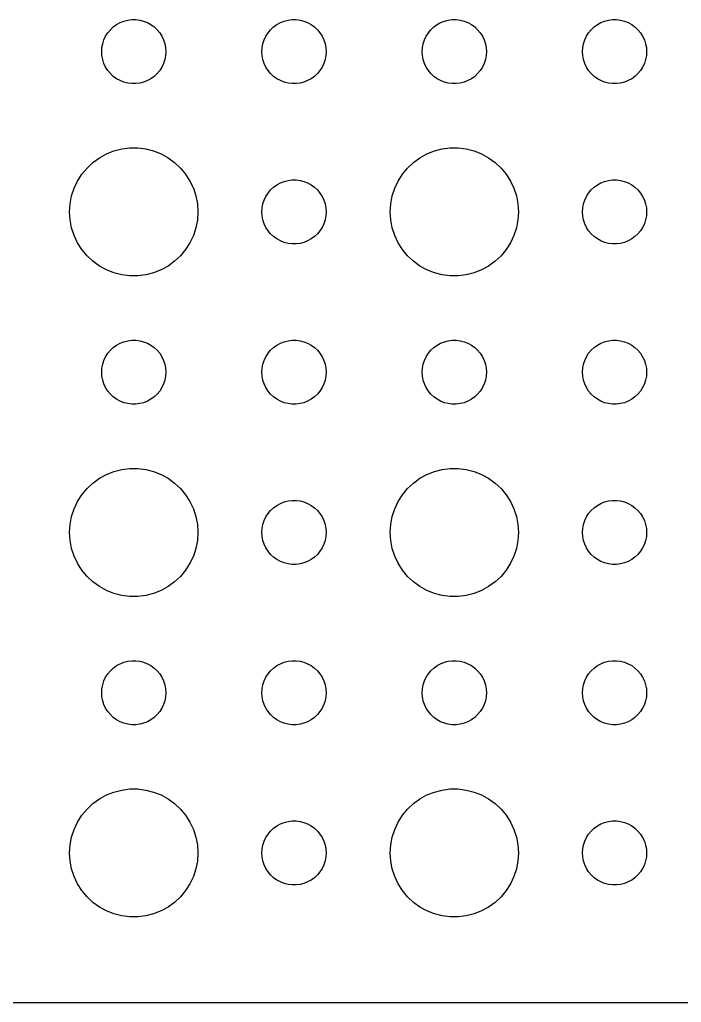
# Model space of a CAD drawing. Header units: metres. Extents: x -134 to 134, y 518 to 1078.
# Drawn here: x 32.16 to 63.12, y 632.01 to 678 of the extents above; entities that cross this region are included whole.
import ezdxf

# ---------------------------------------------------------------- set-up
doc = ezdxf.new("R2010")
doc.units = ezdxf.units.M

msp = doc.modelspace()

# ---------------------------------------------------------------- linework, layer by layer
for p, q in [((36.6963, 677.766), (36.8613, 677.857)), ((36.8613, 677.857), (37.0365, 677.927)), ((37.0365, 677.927), (37.2189, 677.973)), ((37.2189, 677.973), (37.4058, 677.997)), ((37.4058, 677.997), (37.5942, 677.997)), ((37.5942, 677.997), (37.7811, 677.973)), ((37.7811, 677.973), (37.9635, 677.927)), ((37.9635, 677.927), (38.1387, 677.857)), ((38.1387, 677.857), (38.3037, 677.766)), ((44.1963, 677.766), (44.3613, 677.857)), ((44.3613, 677.857), (44.5365, 677.927)), ((44.5365, 677.927), (44.7189, 677.973)), ((44.7189, 677.973), (44.9058, 677.997)), ((44.9058, 677.997), (45.0942, 677.997)), ((45.0942, 677.997), (45.2811, 677.973)), ((45.2811, 677.973), (45.4635, 677.927)), ((45.4635, 677.927), (45.6387, 677.857)), ((45.6387, 677.857), (45.8037, 677.766)), ((51.6963, 677.766), (51.8613, 677.857)), ((51.8613, 677.857), (52.0365, 677.927)), ((52.0365, 677.927), (52.2189, 677.973)), ((52.2189, 677.973), (52.4058, 677.997)), ((52.4058, 677.997), (52.5942, 677.997)), ((52.5942, 677.997), (52.7811, 677.973)), ((52.7811, 677.973), (52.9635, 677.927)), ((52.9635, 677.927), (53.1387, 677.857)), ((53.1387, 677.857), (53.3037, 677.766)), ((59.1963, 677.766), (59.3613, 677.857)), ((59.3613, 677.857), (59.5365, 677.927)), ((59.5365, 677.927), (59.7189, 677.973)), ((59.7189, 677.973), (59.9058, 677.997)), ((59.9058, 677.997), (60.0942, 677.997)), ((60.0942, 677.997), (60.2811, 677.973)), ((60.2811, 677.973), (60.4635, 677.927)), ((60.4635, 677.927), (60.6387, 677.857)), ((60.6387, 677.857), (60.8037, 677.766)), ((36.2865, 677.382), (36.4065, 677.527)), ((36.4065, 677.527), (36.5439, 677.656)), ((36.5439, 677.656), (36.6963, 677.766)), ((38.3037, 677.766), (38.4561, 677.656)), ((38.4561, 677.656), (38.5934, 677.527)), ((38.5934, 677.527), (38.7135, 677.382)), ((43.7865, 677.382), (43.9065, 677.527)), ((43.9065, 677.527), (44.0439, 677.656)), ((44.0439, 677.656), (44.1963, 677.766)), ((45.8037, 677.766), (45.9561, 677.656)), ((45.9561, 677.656), (46.0934, 677.527)), ((46.0934, 677.527), (46.2135, 677.382)), ((51.2865, 677.382), (51.4065, 677.527)), ((51.4065, 677.527), (51.5439, 677.656)), ((51.5439, 677.656), (51.6963, 677.766)), ((53.3037, 677.766), (53.4561, 677.656)), ((53.4561, 677.656), (53.5934, 677.527)), ((53.5934, 677.527), (53.7135, 677.382)), ((58.7865, 677.382), (58.9065, 677.527)), ((58.9065, 677.527), (59.0439, 677.656)), ((59.0439, 677.656), (59.1963, 677.766)), ((60.8037, 677.766), (60.9561, 677.656)), ((60.9561, 677.656), (61.0934, 677.527)), ((61.0934, 677.527), (61.2135, 677.382)), ((36.0471, 676.873), (36.1053, 677.052)), ((36.1053, 677.052), (36.1855, 677.223)), ((36.1855, 677.223), (36.2865, 677.382)), ((38.7135, 677.382), (38.8145, 677.223)), ((38.8145, 677.223), (38.8947, 677.052)), ((38.8947, 677.052), (38.9529, 676.873)), ((43.5471, 676.873), (43.6053, 677.052)), ((43.6053, 677.052), (43.6855, 677.223)), ((43.6855, 677.223), (43.7865, 677.382)), ((46.2135, 677.382), (46.3145, 677.223)), ((46.3145, 677.223), (46.3947, 677.052)), ((46.3947, 677.052), (46.4529, 676.873)), ((51.0471, 676.873), (51.1053, 677.052)), ((51.1053, 677.052), (51.1855, 677.223)), ((51.1855, 677.223), (51.2865, 677.382)), ((53.7135, 677.382), (53.8145, 677.223)), ((53.8145, 677.223), (53.8947, 677.052)), ((53.8947, 677.052), (53.9529, 676.873)), ((58.5471, 676.873), (58.6053, 677.052)), ((58.6053, 677.052), (58.6855, 677.223)), ((58.6855, 677.223), (58.7865, 677.382)), ((61.2135, 677.382), (61.3145, 677.223)), ((61.3145, 677.223), (61.3947, 677.052)), ((61.3947, 677.052), (61.4529, 676.873)), ((36, 676.5), (36.0118, 676.688)), ((36.0118, 676.312), (36, 676.5)), ((36.0118, 676.688), (36.0471, 676.873)), ((38.9529, 676.873), (38.9882, 676.688)), ((38.9882, 676.688), (39, 676.5)), ((39, 676.5), (38.9882, 676.312)), ((43.5, 676.5), (43.5118, 676.688)), ((43.5118, 676.312), (43.5, 676.5)), ((43.5118, 676.688), (43.5471, 676.873)), ((46.4529, 676.873), (46.4882, 676.688)), ((46.4882, 676.688), (46.5, 676.5)), ((46.5, 676.5), (46.4882, 676.312)), ((51, 676.5), (51.0118, 676.688)), ((51.0118, 676.312), (51, 676.5)), ((51.0118, 676.688), (51.0471, 676.873)), ((53.9529, 676.873), (53.9882, 676.688)), ((53.9882, 676.688), (54, 676.5)), ((54, 676.5), (53.9882, 676.312)), ((58.5, 676.5), (58.5118, 676.688)), ((58.5118, 676.312), (58.5, 676.5)), ((58.5118, 676.688), (58.5471, 676.873)), ((61.4529, 676.873), (61.4882, 676.688)), ((61.4882, 676.688), (61.5, 676.5)), ((61.5, 676.5), (61.4882, 676.312)), ((36.0471, 676.127), (36.0118, 676.312)), ((36.1053, 675.948), (36.0471, 676.127)), ((38.9529, 676.127), (38.8947, 675.948)), ((38.9882, 676.312), (38.9529, 676.127)), ((43.5471, 676.127), (43.5118, 676.312)), ((43.6053, 675.948), (43.5471, 676.127)), ((46.4529, 676.127), (46.3947, 675.948)), ((46.4882, 676.312), (46.4529, 676.127)), ((51.0471, 676.127), (51.0118, 676.312)), ((51.1053, 675.948), (51.0471, 676.127)), ((53.9529, 676.127), (53.8947, 675.948)), ((53.9882, 676.312), (53.9529, 676.127)), ((58.5471, 676.127), (58.5118, 676.312)), ((58.6053, 675.948), (58.5471, 676.127)), ((61.4529, 676.127), (61.3947, 675.948)), ((61.4882, 676.312), (61.4529, 676.127)), ((36.1855, 675.777), (36.1053, 675.948)), ((36.2865, 675.618), (36.1855, 675.777)), ((36.4065, 675.473), (36.2865, 675.618)), ((38.7135, 675.618), (38.5934, 675.473)), ((38.8145, 675.777), (38.7135, 675.618)), ((38.8947, 675.948), (38.8145, 675.777)), ((43.6855, 675.777), (43.6053, 675.948)), ((43.7865, 675.618), (43.6855, 675.777)), ((43.9065, 675.473), (43.7865, 675.618)), ((46.2135, 675.618), (46.0934, 675.473)), ((46.3145, 675.777), (46.2135, 675.618)), ((46.3947, 675.948), (46.3145, 675.777)), ((51.1855, 675.777), (51.1053, 675.948)), ((51.2865, 675.618), (51.1855, 675.777)), ((51.4065, 675.473), (51.2865, 675.618)), ((53.7135, 675.618), (53.5934, 675.473)), ((53.8145, 675.777), (53.7135, 675.618)), ((53.8947, 675.948), (53.8145, 675.777)), ((58.6855, 675.777), (58.6053, 675.948)), ((58.7865, 675.618), (58.6855, 675.777)), ((58.9065, 675.473), (58.7865, 675.618)), ((61.2135, 675.618), (61.0934, 675.473)), ((61.3145, 675.777), (61.2135, 675.618)), ((61.3947, 675.948), (61.3145, 675.777)), ((36.5439, 675.344), (36.4065, 675.473)), ((36.6963, 675.234), (36.5439, 675.344)), ((36.8613, 675.143), (36.6963, 675.234)), ((37.0365, 675.073), (36.8613, 675.143)), ((38.1387, 675.143), (37.9635, 675.073)), ((38.3037, 675.234), (38.1387, 675.143)), ((38.4561, 675.344), (38.3037, 675.234)), ((38.5934, 675.473), (38.4561, 675.344)), ((44.0439, 675.344), (43.9065, 675.473)), ((44.1963, 675.234), (44.0439, 675.344)), ((44.3613, 675.143), (44.1963, 675.234)), ((44.5365, 675.073), (44.3613, 675.143)), ((45.6387, 675.143), (45.4635, 675.073)), ((45.8037, 675.234), (45.6387, 675.143)), ((45.9561, 675.344), (45.8037, 675.234)), ((46.0934, 675.473), (45.9561, 675.344)), ((51.5439, 675.344), (51.4065, 675.473)), ((51.6963, 675.234), (51.5439, 675.344)), ((51.8613, 675.143), (51.6963, 675.234)), ((52.0365, 675.073), (51.8613, 675.143)), ((53.1387, 675.143), (52.9635, 675.073)), ((53.3037, 675.234), (53.1387, 675.143)), ((53.4561, 675.344), (53.3037, 675.234)), ((53.5934, 675.473), (53.4561, 675.344)), ((59.0439, 675.344), (58.9065, 675.473)), ((59.1963, 675.234), (59.0439, 675.344)), ((59.3613, 675.143), (59.1963, 675.234)), ((59.5365, 675.073), (59.3613, 675.143)), ((60.6387, 675.143), (60.4635, 675.073)), ((60.8037, 675.234), (60.6387, 675.143)), ((60.9561, 675.344), (60.8037, 675.234)), ((61.0934, 675.473), (60.9561, 675.344)), ((37.2189, 675.027), (37.0365, 675.073)), ((37.4058, 675.003), (37.2189, 675.027)), ((37.5942, 675.003), (37.4058, 675.003)), ((37.7811, 675.027), (37.5942, 675.003)), ((37.9635, 675.073), (37.7811, 675.027)), ((44.7189, 675.027), (44.5365, 675.073)), ((44.9058, 675.003), (44.7189, 675.027)), ((45.0942, 675.003), (44.9058, 675.003)), ((45.2811, 675.027), (45.0942, 675.003)), ((45.4635, 675.073), (45.2811, 675.027)), ((52.2189, 675.027), (52.0365, 675.073)), ((52.4058, 675.003), (52.2189, 675.027)), ((52.5942, 675.003), (52.4058, 675.003)), ((52.7811, 675.027), (52.5942, 675.003)), ((52.9635, 675.073), (52.7811, 675.027)), ((59.7189, 675.027), (59.5365, 675.073)), ((59.9058, 675.003), (59.7189, 675.027)), ((60.0942, 675.003), (59.9058, 675.003)), ((60.2811, 675.027), (60.0942, 675.003)), ((60.4635, 675.073), (60.2811, 675.027)), ((36.5729, 671.853), (36.9379, 671.947)), ((36.9379, 671.947), (37.3116, 671.994)), ((37.3116, 671.994), (37.6884, 671.994)), ((37.6884, 671.994), (38.0621, 671.947)), ((38.0621, 671.947), (38.427, 671.853)), ((51.5729, 671.853), (51.9379, 671.947)), ((51.9379, 671.947), (52.3116, 671.994)), ((52.3116, 671.994), (52.6884, 671.994)), ((52.6884, 671.994), (53.0621, 671.947)), ((53.0621, 671.947), (53.427, 671.853)), ((35.5877, 671.312), (35.8925, 671.533)), ((35.8925, 671.533), (36.2227, 671.714)), ((36.2227, 671.714), (36.5729, 671.853)), ((38.427, 671.853), (38.7773, 671.714)), ((38.7773, 671.714), (39.1075, 671.533)), ((39.1075, 671.533), (39.4123, 671.312)), ((50.5877, 671.312), (50.8925, 671.533)), ((50.8925, 671.533), (51.2227, 671.714)), ((51.2227, 671.714), (51.5729, 671.853)), ((53.427, 671.853), (53.7773, 671.714)), ((53.7773, 671.714), (54.1075, 671.533)), ((54.1075, 671.533), (54.4123, 671.312)), ((35.0729, 670.763), (35.3131, 671.054)), ((35.3131, 671.054), (35.5877, 671.312)), ((39.4123, 671.312), (39.6869, 671.054)), ((39.6869, 671.054), (39.927, 670.763)), ((50.0729, 670.763), (50.3131, 671.054)), ((50.3131, 671.054), (50.5877, 671.312)), ((54.4123, 671.312), (54.6869, 671.054)), ((54.6869, 671.054), (54.927, 670.763)), ((34.8711, 670.445), (35.0729, 670.763)), ((39.927, 670.763), (40.1289, 670.445)), ((44.7189, 670.473), (44.9058, 670.497)), ((44.9058, 670.497), (45.0942, 670.497)), ((45.0942, 670.497), (45.2811, 670.473)), ((49.8711, 670.445), (50.0729, 670.763)), ((54.927, 670.763), (55.1289, 670.445)), ((59.7189, 670.473), (59.9058, 670.497)), ((59.9058, 670.497), (60.0942, 670.497)), ((60.0942, 670.497), (60.2811, 670.473)), ((34.5942, 669.746), (34.7107, 670.104)), ((34.7107, 670.104), (34.8711, 670.445)), ((40.1289, 670.445), (40.2893, 670.104)), ((40.2893, 670.104), (40.4057, 669.746)), ((43.9065, 670.027), (44.0439, 670.156)), ((44.0439, 670.156), (44.1963, 670.266)), ((44.1963, 670.266), (44.3613, 670.357)), ((44.3613, 670.357), (44.5365, 670.427)), ((44.5365, 670.427), (44.7189, 670.473)), ((45.2811, 670.473), (45.4635, 670.427)), ((45.4635, 670.427), (45.6387, 670.357)), ((45.6387, 670.357), (45.8037, 670.266)), ((45.8037, 670.266), (45.9561, 670.156)), ((45.9561, 670.156), (46.0934, 670.027)), ((49.5942, 669.746), (49.7107, 670.104)), ((49.7107, 670.104), (49.8711, 670.445)), ((55.1289, 670.445), (55.2893, 670.104)), ((55.2893, 670.104), (55.4057, 669.746)), ((58.9065, 670.027), (59.0439, 670.156)), ((59.0439, 670.156), (59.1963, 670.266)), ((59.1963, 670.266), (59.3613, 670.357)), ((59.3613, 670.357), (59.5365, 670.427)), ((59.5365, 670.427), (59.7189, 670.473)), ((60.2811, 670.473), (60.4635, 670.427)), ((60.4635, 670.427), (60.6387, 670.357)), ((60.6387, 670.357), (60.8037, 670.266)), ((60.8037, 670.266), (60.9561, 670.156)), ((60.9561, 670.156), (61.0934, 670.027)), ((34.5237, 669.376), (34.5942, 669.746)), ((40.4057, 669.746), (40.4763, 669.376)), ((43.6053, 669.552), (43.6855, 669.723)), ((43.6855, 669.723), (43.7865, 669.882)), ((43.7865, 669.882), (43.9065, 670.027)), ((46.0934, 670.027), (46.2135, 669.882)), ((46.2135, 669.882), (46.3145, 669.723)), ((46.3145, 669.723), (46.3947, 669.552)), ((49.5237, 669.376), (49.5942, 669.746)), ((55.4057, 669.746), (55.4763, 669.376)), ((58.6053, 669.552), (58.6855, 669.723)), ((58.6855, 669.723), (58.7865, 669.882)), ((58.7865, 669.882), (58.9065, 670.027)), ((61.0934, 670.027), (61.2135, 669.882)), ((61.2135, 669.882), (61.3145, 669.723)), ((61.3145, 669.723), (61.3947, 669.552)), ((34.5, 669), (34.5237, 669.376)), ((40.4763, 669.376), (40.5, 669)), ((43.5, 669), (43.5118, 669.188)), ((43.5118, 669.188), (43.5471, 669.373)), ((43.5471, 669.373), (43.6053, 669.552)), ((46.3947, 669.552), (46.4529, 669.373)), ((46.4529, 669.373), (46.4882, 669.188)), ((46.4882, 669.188), (46.5, 669)), ((49.5, 669), (49.5237, 669.376)), ((55.4763, 669.376), (55.5, 669)), ((58.5, 669), (58.5118, 669.188)), ((58.5118, 669.188), (58.5471, 669.373)), ((58.5471, 669.373), (58.6053, 669.552)), ((61.3947, 669.552), (61.4529, 669.373)), ((61.4529, 669.373), (61.4882, 669.188)), ((61.4882, 669.188), (61.5, 669)), ((34.5237, 668.624), (34.5, 669)), ((40.5, 669), (40.4763, 668.624)), ((43.5118, 668.812), (43.5, 669)), ((43.5471, 668.627), (43.5118, 668.812)), ((46.4882, 668.812), (46.4529, 668.627)), ((46.5, 669), (46.4882, 668.812)), ((49.5237, 668.624), (49.5, 669)), ((55.5, 669), (55.4763, 668.624)), ((58.5118, 668.812), (58.5, 669)), ((58.5471, 668.627), (58.5118, 668.812)), ((61.4882, 668.812), (61.4529, 668.627)), ((61.5, 669), (61.4882, 668.812)), ((34.5942, 668.254), (34.5237, 668.624)), ((34.7107, 667.896), (34.5942, 668.254)), ((40.4057, 668.254), (40.2893, 667.896)), ((40.4763, 668.624), (40.4057, 668.254)), ((43.6053, 668.448), (43.5471, 668.627)), ((43.6855, 668.277), (43.6053, 668.448)), ((43.7865, 668.118), (43.6855, 668.277)), ((46.3145, 668.277), (46.2135, 668.118)), ((46.3947, 668.448), (46.3145, 668.277)), ((46.4529, 668.627), (46.3947, 668.448)), ((49.5942, 668.254), (49.5237, 668.624)), ((49.7107, 667.896), (49.5942, 668.254)), ((55.4057, 668.254), (55.2893, 667.896)), ((55.4763, 668.624), (55.4057, 668.254)), ((58.6053, 668.448), (58.5471, 668.627)), ((58.6855, 668.277), (58.6053, 668.448)), ((58.7865, 668.118), (58.6855, 668.277)), ((61.3145, 668.277), (61.2135, 668.118)), ((61.3947, 668.448), (61.3145, 668.277)), ((61.4529, 668.627), (61.3947, 668.448)), ((34.8711, 667.555), (34.7107, 667.896)), ((40.2893, 667.896), (40.1289, 667.555)), ((43.9065, 667.973), (43.7865, 668.118)), ((44.0439, 667.844), (43.9065, 667.973)), ((44.1963, 667.734), (44.0439, 667.844)), ((44.3613, 667.643), (44.1963, 667.734)), ((45.8037, 667.734), (45.6387, 667.643)), ((45.9561, 667.844), (45.8037, 667.734)), ((46.0934, 667.973), (45.9561, 667.844)), ((46.2135, 668.118), (46.0934, 667.973)), ((49.8711, 667.555), (49.7107, 667.896)), ((55.2893, 667.896), (55.1289, 667.555)), ((58.9065, 667.973), (58.7865, 668.118)), ((59.0439, 667.844), (58.9065, 667.973)), ((59.1963, 667.734), (59.0439, 667.844)), ((59.3613, 667.643), (59.1963, 667.734)), ((60.8037, 667.734), (60.6387, 667.643)), ((60.9561, 667.844), (60.8037, 667.734)), ((61.0934, 667.973), (60.9561, 667.844)), ((61.2135, 668.118), (61.0934, 667.973)), ((35.0729, 667.237), (34.8711, 667.555)), ((40.1289, 667.555), (39.927, 667.237)), ((44.5365, 667.573), (44.3613, 667.643)), ((44.7189, 667.527), (44.5365, 667.573)), ((44.9058, 667.503), (44.7189, 667.527)), ((45.0942, 667.503), (44.9058, 667.503)), ((45.2811, 667.527), (45.0942, 667.503)), ((45.4635, 667.573), (45.2811, 667.527)), ((45.6387, 667.643), (45.4635, 667.573)), ((50.0729, 667.237), (49.8711, 667.555)), ((55.1289, 667.555), (54.927, 667.237)), ((59.5365, 667.573), (59.3613, 667.643)), ((59.7189, 667.527), (59.5365, 667.573)), ((59.9058, 667.503), (59.7189, 667.527)), ((60.0942, 667.503), (59.9058, 667.503)), ((60.2811, 667.527), (60.0942, 667.503)), ((60.4635, 667.573), (60.2811, 667.527)), ((60.6387, 667.643), (60.4635, 667.573)), ((35.3131, 666.946), (35.0729, 667.237)), ((35.5877, 666.688), (35.3131, 666.946)), ((39.6869, 666.946), (39.4123, 666.688)), ((39.927, 667.237), (39.6869, 666.946)), ((50.3131, 666.946), (50.0729, 667.237)), ((50.5877, 666.688), (50.3131, 666.946)), ((54.6869, 666.946), (54.4123, 666.688)), ((54.927, 667.237), (54.6869, 666.946)), ((35.8925, 666.467), (35.5877, 666.688)), ((36.2227, 666.286), (35.8925, 666.467)), ((39.1075, 666.467), (38.7773, 666.286)), ((39.4123, 666.688), (39.1075, 666.467)), ((50.8925, 666.467), (50.5877, 666.688)), ((51.2227, 666.286), (50.8925, 666.467)), ((54.1075, 666.467), (53.7773, 666.286)), ((54.4123, 666.688), (54.1075, 666.467)), ((36.5729, 666.147), (36.2227, 666.286)), ((36.9379, 666.053), (36.5729, 666.147)), ((37.3116, 666.006), (36.9379, 666.053)), ((37.6884, 666.006), (37.3116, 666.006)), ((38.0621, 666.053), (37.6884, 666.006)), ((38.427, 666.147), (38.0621, 666.053)), ((38.7773, 666.286), (38.427, 666.147)), ((51.5729, 666.147), (51.2227, 666.286)), ((51.9379, 666.053), (51.5729, 666.147)), ((52.3116, 666.006), (51.9379, 666.053)), ((52.6884, 666.006), (52.3116, 666.006)), ((53.0621, 666.053), (52.6884, 666.006)), ((53.427, 666.147), (53.0621, 666.053)), ((53.7773, 666.286), (53.427, 666.147)), ((36.5439, 662.656), (36.6963, 662.766)), ((36.6963, 662.766), (36.8613, 662.857)), ((36.8613, 662.857), (37.0365, 662.927)), ((37.0365, 662.927), (37.2189, 662.973)), ((37.2189, 662.973), (37.4058, 662.997)), ((37.4058, 662.997), (37.5942, 662.997)), ((37.5942, 662.997), (37.7811, 662.973)), ((37.7811, 662.973), (37.9635, 662.927)), ((37.9635, 662.927), (38.1387, 662.857)), ((38.1387, 662.857), (38.3037, 662.766)), ((38.3037, 662.766), (38.4561, 662.656)), ((44.0439, 662.656), (44.1963, 662.766)), ((44.1963, 662.766), (44.3613, 662.857)), ((44.3613, 662.857), (44.5365, 662.927)), ((44.5365, 662.927), (44.7189, 662.973)), ((44.7189, 662.973), (44.9058, 662.997)), ((44.9058, 662.997), (45.0942, 662.997)), ((45.0942, 662.997), (45.2811, 662.973)), ((45.2811, 662.973), (45.4635, 662.927)), ((45.4635, 662.927), (45.6387, 662.857)), ((45.6387, 662.857), (45.8037, 662.766)), ((45.8037, 662.766), (45.9561, 662.656)), ((51.5439, 662.656), (51.6963, 662.766)), ((51.6963, 662.766), (51.8613, 662.857)), ((51.8613, 662.857), (52.0365, 662.927)), ((52.0365, 662.927), (52.2189, 662.973)), ((52.2189, 662.973), (52.4058, 662.997)), ((52.4058, 662.997), (52.5942, 662.997)), ((52.5942, 662.997), (52.7811, 662.973)), ((52.7811, 662.973), (52.9635, 662.927)), ((52.9635, 662.927), (53.1387, 662.857)), ((53.1387, 662.857), (53.3037, 662.766)), ((53.3037, 662.766), (53.4561, 662.656)), ((59.0439, 662.656), (59.1963, 662.766)), ((59.1963, 662.766), (59.3613, 662.857)), ((59.3613, 662.857), (59.5365, 662.927)), ((59.5365, 662.927), (59.7189, 662.973)), ((59.7189, 662.973), (59.9058, 662.997)), ((59.9058, 662.997), (60.0942, 662.997)), ((60.0942, 662.997), (60.2811, 662.973)), ((60.2811, 662.973), (60.4635, 662.927)), ((60.4635, 662.927), (60.6387, 662.857)), ((60.6387, 662.857), (60.8037, 662.766)), ((60.8037, 662.766), (60.9561, 662.656)), ((36.1053, 662.052), (36.1855, 662.223)), ((36.1855, 662.223), (36.2865, 662.382)), ((36.2865, 662.382), (36.4065, 662.527)), ((36.4065, 662.527), (36.5439, 662.656)), ((38.4561, 662.656), (38.5934, 662.527)), ((38.5934, 662.527), (38.7135, 662.382)), ((38.7135, 662.382), (38.8145, 662.223)), ((38.8145, 662.223), (38.8947, 662.052)), ((43.6053, 662.052), (43.6855, 662.223)), ((43.6855, 662.223), (43.7865, 662.382)), ((43.7865, 662.382), (43.9065, 662.527)), ((43.9065, 662.527), (44.0439, 662.656)), ((45.9561, 662.656), (46.0934, 662.527)), ((46.0934, 662.527), (46.2135, 662.382)), ((46.2135, 662.382), (46.3145, 662.223)), ((46.3145, 662.223), (46.3947, 662.052)), ((51.1053, 662.052), (51.1855, 662.223)), ((51.1855, 662.223), (51.2865, 662.382)), ((51.2865, 662.382), (51.4065, 662.527)), ((51.4065, 662.527), (51.5439, 662.656)), ((53.4561, 662.656), (53.5934, 662.527)), ((53.5934, 662.527), (53.7135, 662.382)), ((53.7135, 662.382), (53.8145, 662.223)), ((53.8145, 662.223), (53.8947, 662.052)), ((58.6053, 662.052), (58.6855, 662.223)), ((58.6855, 662.223), (58.7865, 662.382)), ((58.7865, 662.382), (58.9065, 662.527)), ((58.9065, 662.527), (59.0439, 662.656)), ((60.9561, 662.656), (61.0934, 662.527)), ((61.0934, 662.527), (61.2135, 662.382)), ((61.2135, 662.382), (61.3145, 662.223)), ((61.3145, 662.223), (61.3947, 662.052)), ((36.0118, 661.688), (36.0471, 661.873)), ((36.0471, 661.873), (36.1053, 662.052)), ((38.8947, 662.052), (38.9529, 661.873)), ((38.9529, 661.873), (38.9882, 661.688)), ((43.5118, 661.688), (43.5471, 661.873)), ((43.5471, 661.873), (43.6053, 662.052)), ((46.3947, 662.052), (46.4529, 661.873)), ((46.4529, 661.873), (46.4882, 661.688)), ((51.0118, 661.688), (51.0471, 661.873)), ((51.0471, 661.873), (51.1053, 662.052)), ((53.8947, 662.052), (53.9529, 661.873)), ((53.9529, 661.873), (53.9882, 661.688)), ((58.5118, 661.688), (58.5471, 661.873)), ((58.5471, 661.873), (58.6053, 662.052)), ((61.3947, 662.052), (61.4529, 661.873)), ((61.4529, 661.873), (61.4882, 661.688)), ((36, 661.5), (36.0118, 661.688)), ((36.0118, 661.312), (36, 661.5)), ((36.0471, 661.127), (36.0118, 661.312)), ((38.9882, 661.312), (38.9529, 661.127)), ((38.9882, 661.688), (39, 661.5)), ((39, 661.5), (38.9882, 661.312)), ((43.5, 661.5), (43.5118, 661.688)), ((43.5118, 661.312), (43.5, 661.5)), ((43.5471, 661.127), (43.5118, 661.312)), ((46.4882, 661.312), (46.4529, 661.127)), ((46.4882, 661.688), (46.5, 661.5)), ((46.5, 661.5), (46.4882, 661.312)), ((51, 661.5), (51.0118, 661.688)), ((51.0118, 661.312), (51, 661.5)), ((51.0471, 661.127), (51.0118, 661.312)), ((53.9882, 661.312), (53.9529, 661.127)), ((53.9882, 661.688), (54, 661.5)), ((54, 661.5), (53.9882, 661.312)), ((58.5, 661.5), (58.5118, 661.688)), ((58.5118, 661.312), (58.5, 661.5)), ((58.5471, 661.127), (58.5118, 661.312)), ((61.4882, 661.312), (61.4529, 661.127)), ((61.4882, 661.688), (61.5, 661.5)), ((61.5, 661.5), (61.4882, 661.312)), ((36.1053, 660.948), (36.0471, 661.127)), ((36.1855, 660.777), (36.1053, 660.948)), ((38.8947, 660.948), (38.8145, 660.777)), ((38.9529, 661.127), (38.8947, 660.948)), ((43.6053, 660.948), (43.5471, 661.127)), ((43.6855, 660.777), (43.6053, 660.948)), ((46.3947, 660.948), (46.3145, 660.777)), ((46.4529, 661.127), (46.3947, 660.948)), ((51.1053, 660.948), (51.0471, 661.127)), ((51.1855, 660.777), (51.1053, 660.948)), ((53.8947, 660.948), (53.8145, 660.777)), ((53.9529, 661.127), (53.8947, 660.948)), ((58.6053, 660.948), (58.5471, 661.127)), ((58.6855, 660.777), (58.6053, 660.948)), ((61.3947, 660.948), (61.3145, 660.777)), ((61.4529, 661.127), (61.3947, 660.948)), ((36.2865, 660.618), (36.1855, 660.777)), ((36.4065, 660.473), (36.2865, 660.618)), ((36.5439, 660.344), (36.4065, 660.473)), ((38.5934, 660.473), (38.4561, 660.344)), ((38.7135, 660.618), (38.5934, 660.473)), ((38.8145, 660.777), (38.7135, 660.618)), ((43.7865, 660.618), (43.6855, 660.777)), ((43.9065, 660.473), (43.7865, 660.618)), ((44.0439, 660.344), (43.9065, 660.473)), ((46.0934, 660.473), (45.9561, 660.344)), ((46.2135, 660.618), (46.0934, 660.473)), ((46.3145, 660.777), (46.2135, 660.618)), ((51.2865, 660.618), (51.1855, 660.777)), ((51.4065, 660.473), (51.2865, 660.618)), ((51.5439, 660.344), (51.4065, 660.473)), ((53.5934, 660.473), (53.4561, 660.344)), ((53.7135, 660.618), (53.5934, 660.473)), ((53.8145, 660.777), (53.7135, 660.618)), ((58.7865, 660.618), (58.6855, 660.777)), ((58.9065, 660.473), (58.7865, 660.618)), ((59.0439, 660.344), (58.9065, 660.473)), ((61.0934, 660.473), (60.9561, 660.344)), ((61.2135, 660.618), (61.0934, 660.473)), ((61.3145, 660.777), (61.2135, 660.618)), ((36.6963, 660.234), (36.5439, 660.344)), ((36.8613, 660.143), (36.6963, 660.234)), ((37.0365, 660.073), (36.8613, 660.143)), ((37.2189, 660.027), (37.0365, 660.073)), ((37.4058, 660.003), (37.2189, 660.027)), ((37.5942, 660.003), (37.4058, 660.003)), ((37.7811, 660.027), (37.5942, 660.003)), ((37.9635, 660.073), (37.7811, 660.027)), ((38.1387, 660.143), (37.9635, 660.073)), ((38.3037, 660.234), (38.1387, 660.143)), ((38.4561, 660.344), (38.3037, 660.234)), ((44.1963, 660.234), (44.0439, 660.344)), ((44.3613, 660.143), (44.1963, 660.234)), ((44.5365, 660.073), (44.3613, 660.143)), ((44.7189, 660.027), (44.5365, 660.073)), ((44.9058, 660.003), (44.7189, 660.027)), ((45.0942, 660.003), (44.9058, 660.003)), ((45.2811, 660.027), (45.0942, 660.003)), ((45.4635, 660.073), (45.2811, 660.027)), ((45.6387, 660.143), (45.4635, 660.073)), ((45.8037, 660.234), (45.6387, 660.143)), ((45.9561, 660.344), (45.8037, 660.234)), ((51.6963, 660.234), (51.5439, 660.344)), ((51.8613, 660.143), (51.6963, 660.234)), ((52.0365, 660.073), (51.8613, 660.143)), ((52.2189, 660.027), (52.0365, 660.073)), ((52.4058, 660.003), (52.2189, 660.027)), ((52.5942, 660.003), (52.4058, 660.003)), ((52.7811, 660.027), (52.5942, 660.003)), ((52.9635, 660.073), (52.7811, 660.027)), ((53.1387, 660.143), (52.9635, 660.073)), ((53.3037, 660.234), (53.1387, 660.143)), ((53.4561, 660.344), (53.3037, 660.234)), ((59.1963, 660.234), (59.0439, 660.344)), ((59.3613, 660.143), (59.1963, 660.234)), ((59.5365, 660.073), (59.3613, 660.143)), ((59.7189, 660.027), (59.5365, 660.073)), ((59.9058, 660.003), (59.7189, 660.027)), ((60.0942, 660.003), (59.9058, 660.003)), ((60.2811, 660.027), (60.0942, 660.003)), ((60.4635, 660.073), (60.2811, 660.027)), ((60.6387, 660.143), (60.4635, 660.073)), ((60.8037, 660.234), (60.6387, 660.143)), ((60.9561, 660.344), (60.8037, 660.234)), ((35.8925, 656.533), (36.2227, 656.714)), ((36.2227, 656.714), (36.5729, 656.853)), ((36.5729, 656.853), (36.9379, 656.947)), ((36.9379, 656.947), (37.3116, 656.994)), ((37.3116, 656.994), (37.6884, 656.994)), ((37.6884, 656.994), (38.0621, 656.947)), ((38.0621, 656.947), (38.427, 656.853)), ((38.427, 656.853), (38.7773, 656.714)), ((38.7773, 656.714), (39.1075, 656.533)), ((50.8925, 656.533), (51.2227, 656.714)), ((51.2227, 656.714), (51.5729, 656.853)), ((51.5729, 656.853), (51.9379, 656.947)), ((51.9379, 656.947), (52.3116, 656.994)), ((52.3116, 656.994), (52.6884, 656.994)), ((52.6884, 656.994), (53.0621, 656.947)), ((53.0621, 656.947), (53.427, 656.853)), ((53.427, 656.853), (53.7773, 656.714)), ((53.7773, 656.714), (54.1075, 656.533)), ((35.3131, 656.054), (35.5877, 656.312)), ((35.5877, 656.312), (35.8925, 656.533)), ((39.1075, 656.533), (39.4123, 656.312)), ((39.4123, 656.312), (39.6869, 656.054)), ((50.3131, 656.054), (50.5877, 656.312)), ((50.5877, 656.312), (50.8925, 656.533)), ((54.1075, 656.533), (54.4123, 656.312)), ((54.4123, 656.312), (54.6869, 656.054)), ((35.0729, 655.763), (35.3131, 656.054)), ((39.6869, 656.054), (39.927, 655.763)), ((50.0729, 655.763), (50.3131, 656.054)), ((54.6869, 656.054), (54.927, 655.763)), ((34.7107, 655.104), (34.8711, 655.445)), ((34.8711, 655.445), (35.0729, 655.763)), ((39.927, 655.763), (40.1289, 655.445)), ((40.1289, 655.445), (40.2893, 655.104)), ((44.1963, 655.266), (44.3613, 655.357)), ((44.3613, 655.357), (44.5365, 655.427)), ((44.5365, 655.427), (44.7189, 655.473)), ((44.7189, 655.473), (44.9058, 655.497)), ((44.9058, 655.497), (45.0942, 655.497)), ((45.0942, 655.497), (45.2811, 655.473)), ((45.2811, 655.473), (45.4635, 655.427)), ((45.4635, 655.427), (45.6387, 655.357)), ((45.6387, 655.357), (45.8037, 655.266)), ((49.7107, 655.104), (49.8711, 655.445)), ((49.8711, 655.445), (50.0729, 655.763)), ((54.927, 655.763), (55.1289, 655.445)), ((55.1289, 655.445), (55.2893, 655.104)), ((59.1963, 655.266), (59.3613, 655.357)), ((59.3613, 655.357), (59.5365, 655.427)), ((59.5365, 655.427), (59.7189, 655.473)), ((59.7189, 655.473), (59.9058, 655.497)), ((59.9058, 655.497), (60.0942, 655.497)), ((60.0942, 655.497), (60.2811, 655.473)), ((60.2811, 655.473), (60.4635, 655.427)), ((60.4635, 655.427), (60.6387, 655.357)), ((60.6387, 655.357), (60.8037, 655.266)), ((34.5942, 654.746), (34.7107, 655.104)), ((40.2893, 655.104), (40.4057, 654.746)), ((43.6855, 654.723), (43.7865, 654.882)), ((43.7865, 654.882), (43.9065, 655.027)), ((43.9065, 655.027), (44.0439, 655.156)), ((44.0439, 655.156), (44.1963, 655.266)), ((45.8037, 655.266), (45.9561, 655.156)), ((45.9561, 655.156), (46.0934, 655.027)), ((46.0934, 655.027), (46.2135, 654.882)), ((46.2135, 654.882), (46.3145, 654.723)), ((49.5942, 654.746), (49.7107, 655.104)), ((55.2893, 655.104), (55.4057, 654.746)), ((58.6855, 654.723), (58.7865, 654.882)), ((58.7865, 654.882), (58.9065, 655.027)), ((58.9065, 655.027), (59.0439, 655.156)), ((59.0439, 655.156), (59.1963, 655.266)), ((60.8037, 655.266), (60.9561, 655.156)), ((60.9561, 655.156), (61.0934, 655.027)), ((61.0934, 655.027), (61.2135, 654.882)), ((61.2135, 654.882), (61.3145, 654.723)), ((34.5237, 654.376), (34.5942, 654.746)), ((40.4057, 654.746), (40.4763, 654.376)), ((43.5471, 654.373), (43.6053, 654.552)), ((43.6053, 654.552), (43.6855, 654.723)), ((46.3145, 654.723), (46.3947, 654.552)), ((46.3947, 654.552), (46.4529, 654.373)), ((49.5237, 654.376), (49.5942, 654.746)), ((55.4057, 654.746), (55.4763, 654.376)), ((58.5471, 654.373), (58.6053, 654.552)), ((58.6053, 654.552), (58.6855, 654.723)), ((61.3145, 654.723), (61.3947, 654.552)), ((61.3947, 654.552), (61.4529, 654.373)), ((34.5, 654), (34.5237, 654.376)), ((34.5237, 653.624), (34.5, 654)), ((40.4763, 654.376), (40.5, 654)), ((40.5, 654), (40.4763, 653.624)), ((43.5, 654), (43.5118, 654.188)), ((43.5118, 653.812), (43.5, 654)), ((43.5118, 654.188), (43.5471, 654.373)), ((46.4529, 654.373), (46.4882, 654.188)), ((46.4882, 654.188), (46.5, 654)), ((46.5, 654), (46.4882, 653.812)), ((49.5, 654), (49.5237, 654.376)), ((49.5237, 653.624), (49.5, 654)), ((55.4763, 654.376), (55.5, 654)), ((55.5, 654), (55.4763, 653.624)), ((58.5, 654), (58.5118, 654.188)), ((58.5118, 653.812), (58.5, 654)), ((58.5118, 654.188), (58.5471, 654.373)), ((61.4529, 654.373), (61.4882, 654.188)), ((61.4882, 654.188), (61.5, 654)), ((61.5, 654), (61.4882, 653.812)), ((34.5942, 653.254), (34.5237, 653.624)), ((40.4763, 653.624), (40.4057, 653.254)), ((43.5471, 653.627), (43.5118, 653.812)), ((43.6053, 653.448), (43.5471, 653.627)), ((46.4529, 653.627), (46.3947, 653.448)), ((46.4882, 653.812), (46.4529, 653.627)), ((49.5942, 653.254), (49.5237, 653.624)), ((55.4763, 653.624), (55.4057, 653.254)), ((58.5471, 653.627), (58.5118, 653.812)), ((58.6053, 653.448), (58.5471, 653.627)), ((61.4529, 653.627), (61.3947, 653.448)), ((61.4882, 653.812), (61.4529, 653.627)), ((34.7107, 652.896), (34.5942, 653.254)), ((40.4057, 653.254), (40.2893, 652.896)), ((43.6855, 653.277), (43.6053, 653.448)), ((43.7865, 653.118), (43.6855, 653.277)), ((43.9065, 652.973), (43.7865, 653.118)), ((46.2135, 653.118), (46.0934, 652.973)), ((46.3145, 653.277), (46.2135, 653.118)), ((46.3947, 653.448), (46.3145, 653.277)), ((49.7107, 652.896), (49.5942, 653.254)), ((55.4057, 653.254), (55.2893, 652.896)), ((58.6855, 653.277), (58.6053, 653.448)), ((58.7865, 653.118), (58.6855, 653.277)), ((58.9065, 652.973), (58.7865, 653.118)), ((61.2135, 653.118), (61.0934, 652.973)), ((61.3145, 653.277), (61.2135, 653.118)), ((61.3947, 653.448), (61.3145, 653.277)), ((34.8711, 652.555), (34.7107, 652.896)), ((40.2893, 652.896), (40.1289, 652.555)), ((44.0439, 652.844), (43.9065, 652.973)), ((44.1963, 652.734), (44.0439, 652.844)), ((44.3613, 652.643), (44.1963, 652.734)), ((44.5365, 652.573), (44.3613, 652.643)), ((44.7189, 652.527), (44.5365, 652.573)), ((45.4635, 652.573), (45.2811, 652.527)), ((45.6387, 652.643), (45.4635, 652.573)), ((45.8037, 652.734), (45.6387, 652.643)), ((45.9561, 652.844), (45.8037, 652.734)), ((46.0934, 652.973), (45.9561, 652.844)), ((49.8711, 652.555), (49.7107, 652.896)), ((55.2893, 652.896), (55.1289, 652.555)), ((59.0439, 652.844), (58.9065, 652.973)), ((59.1963, 652.734), (59.0439, 652.844)), ((59.3613, 652.643), (59.1963, 652.734)), ((59.5365, 652.573), (59.3613, 652.643)), ((59.7189, 652.527), (59.5365, 652.573)), ((60.4635, 652.573), (60.2811, 652.527)), ((60.6387, 652.643), (60.4635, 652.573)), ((60.8037, 652.734), (60.6387, 652.643)), ((60.9561, 652.844), (60.8037, 652.734)), ((61.0934, 652.973), (60.9561, 652.844)), ((35.0729, 652.237), (34.8711, 652.555)), ((35.3131, 651.946), (35.0729, 652.237)), ((39.927, 652.237), (39.6869, 651.946)), ((40.1289, 652.555), (39.927, 652.237)), ((44.9058, 652.503), (44.7189, 652.527)), ((45.0942, 652.503), (44.9058, 652.503)), ((45.2811, 652.527), (45.0942, 652.503)), ((50.0729, 652.237), (49.8711, 652.555)), ((50.3131, 651.946), (50.0729, 652.237)), ((54.927, 652.237), (54.6869, 651.946)), ((55.1289, 652.555), (54.927, 652.237)), ((59.9058, 652.503), (59.7189, 652.527)), ((60.0942, 652.503), (59.9058, 652.503)), ((60.2811, 652.527), (60.0942, 652.503)), ((35.5877, 651.688), (35.3131, 651.946)), ((35.8925, 651.467), (35.5877, 651.688)), ((39.4123, 651.688), (39.1075, 651.467)), ((39.6869, 651.946), (39.4123, 651.688)), ((50.5877, 651.688), (50.3131, 651.946)), ((50.8925, 651.467), (50.5877, 651.688)), ((54.4123, 651.688), (54.1075, 651.467)), ((54.6869, 651.946), (54.4123, 651.688)), ((36.2227, 651.286), (35.8925, 651.467)), ((36.5729, 651.147), (36.2227, 651.286)), ((38.7773, 651.286), (38.427, 651.147)), ((39.1075, 651.467), (38.7773, 651.286)), ((51.2227, 651.286), (50.8925, 651.467)), ((51.5729, 651.147), (51.2227, 651.286)), ((53.7773, 651.286), (53.427, 651.147)), ((54.1075, 651.467), (53.7773, 651.286)), ((36.9379, 651.053), (36.5729, 651.147)), ((37.3116, 651.006), (36.9379, 651.053)), ((37.6884, 651.006), (37.3116, 651.006)), ((38.0621, 651.053), (37.6884, 651.006)), ((38.427, 651.147), (38.0621, 651.053)), ((51.9379, 651.053), (51.5729, 651.147)), ((52.3116, 651.006), (51.9379, 651.053)), ((52.6884, 651.006), (52.3116, 651.006)), ((53.0621, 651.053), (52.6884, 651.006)), ((53.427, 651.147), (53.0621, 651.053)), ((37.0365, 647.927), (37.2189, 647.973)), ((37.2189, 647.973), (37.4058, 647.997)), ((37.4058, 647.997), (37.5942, 647.997)), ((37.5942, 647.997), (37.7811, 647.973)), ((37.7811, 647.973), (37.9635, 647.927)), ((44.5365, 647.927), (44.7189, 647.973)), ((44.7189, 647.973), (44.9058, 647.997)), ((44.9058, 647.997), (45.0942, 647.997)), ((45.0942, 647.997), (45.2811, 647.973)), ((45.2811, 647.973), (45.4635, 647.927)), ((52.0365, 647.927), (52.2189, 647.973)), ((52.2189, 647.973), (52.4058, 647.997)), ((52.4058, 647.997), (52.5942, 647.997)), ((52.5942, 647.997), (52.7811, 647.973)), ((52.7811, 647.973), (52.9635, 647.927)), ((59.5365, 647.927), (59.7189, 647.973)), ((59.7189, 647.973), (59.9058, 647.997)), ((59.9058, 647.997), (60.0942, 647.997)), ((60.0942, 647.997), (60.2811, 647.973)), ((60.2811, 647.973), (60.4635, 647.927)), ((36.2865, 647.382), (36.4065, 647.527)), ((36.4065, 647.527), (36.5439, 647.656)), ((36.5439, 647.656), (36.6963, 647.766)), ((36.6963, 647.766), (36.8613, 647.857)), ((36.8613, 647.857), (37.0365, 647.927)), ((37.9635, 647.927), (38.1387, 647.857)), ((38.1387, 647.857), (38.3037, 647.766)), ((38.3037, 647.766), (38.4561, 647.656)), ((38.4561, 647.656), (38.5934, 647.527)), ((38.5934, 647.527), (38.7135, 647.382)), ((43.7865, 647.382), (43.9065, 647.527)), ((43.9065, 647.527), (44.0439, 647.656)), ((44.0439, 647.656), (44.1963, 647.766)), ((44.1963, 647.766), (44.3613, 647.857)), ((44.3613, 647.857), (44.5365, 647.927)), ((45.4635, 647.927), (45.6387, 647.857)), ((45.6387, 647.857), (45.8037, 647.766)), ((45.8037, 647.766), (45.9561, 647.656)), ((45.9561, 647.656), (46.0934, 647.527)), ((46.0934, 647.527), (46.2135, 647.382)), ((51.2865, 647.382), (51.4065, 647.527)), ((51.4065, 647.527), (51.5439, 647.656)), ((51.5439, 647.656), (51.6963, 647.766)), ((51.6963, 647.766), (51.8613, 647.857)), ((51.8613, 647.857), (52.0365, 647.927)), ((52.9635, 647.927), (53.1387, 647.857)), ((53.1387, 647.857), (53.3037, 647.766)), ((53.3037, 647.766), (53.4561, 647.656)), ((53.4561, 647.656), (53.5934, 647.527)), ((53.5934, 647.527), (53.7135, 647.382)), ((58.7865, 647.382), (58.9065, 647.527)), ((58.9065, 647.527), (59.0439, 647.656)), ((59.0439, 647.656), (59.1963, 647.766)), ((59.1963, 647.766), (59.3613, 647.857)), ((59.3613, 647.857), (59.5365, 647.927)), ((60.4635, 647.927), (60.6387, 647.857)), ((60.6387, 647.857), (60.8037, 647.766)), ((60.8037, 647.766), (60.9561, 647.656)), ((60.9561, 647.656), (61.0934, 647.527)), ((61.0934, 647.527), (61.2135, 647.382)), ((36.0471, 646.873), (36.1053, 647.052)), ((36.1053, 647.052), (36.1855, 647.223)), ((36.1855, 647.223), (36.2865, 647.382)), ((38.7135, 647.382), (38.8145, 647.223)), ((38.8145, 647.223), (38.8947, 647.052)), ((38.8947, 647.052), (38.9529, 646.873)), ((43.5471, 646.873), (43.6053, 647.052)), ((43.6053, 647.052), (43.6855, 647.223)), ((43.6855, 647.223), (43.7865, 647.382)), ((46.2135, 647.382), (46.3145, 647.223)), ((46.3145, 647.223), (46.3947, 647.052)), ((46.3947, 647.052), (46.4529, 646.873)), ((51.0471, 646.873), (51.1053, 647.052)), ((51.1053, 647.052), (51.1855, 647.223)), ((51.1855, 647.223), (51.2865, 647.382)), ((53.7135, 647.382), (53.8145, 647.223)), ((53.8145, 647.223), (53.8947, 647.052)), ((53.8947, 647.052), (53.9529, 646.873)), ((58.5471, 646.873), (58.6053, 647.052)), ((58.6053, 647.052), (58.6855, 647.223)), ((58.6855, 647.223), (58.7865, 647.382)), ((61.2135, 647.382), (61.3145, 647.223)), ((61.3145, 647.223), (61.3947, 647.052)), ((61.3947, 647.052), (61.4529, 646.873)), ((36, 646.5), (36.0118, 646.688)), ((36.0118, 646.688), (36.0471, 646.873)), ((38.9529, 646.873), (38.9882, 646.688)), ((38.9882, 646.688), (39, 646.5)), ((43.5, 646.5), (43.5118, 646.688)), ((43.5118, 646.688), (43.5471, 646.873)), ((46.4529, 646.873), (46.4882, 646.688)), ((46.4882, 646.688), (46.5, 646.5)), ((51, 646.5), (51.0118, 646.688)), ((51.0118, 646.688), (51.0471, 646.873)), ((53.9529, 646.873), (53.9882, 646.688)), ((53.9882, 646.688), (54, 646.5)), ((58.5, 646.5), (58.5118, 646.688)), ((58.5118, 646.688), (58.5471, 646.873)), ((61.4529, 646.873), (61.4882, 646.688)), ((61.4882, 646.688), (61.5, 646.5)), ((36.0118, 646.312), (36, 646.5)), ((36.0471, 646.127), (36.0118, 646.312)), ((36.1053, 645.948), (36.0471, 646.127)), ((38.9529, 646.127), (38.8947, 645.948)), ((38.9882, 646.312), (38.9529, 646.127)), ((39, 646.5), (38.9882, 646.312)), ((43.5118, 646.312), (43.5, 646.5)), ((43.5471, 646.127), (43.5118, 646.312)), ((43.6053, 645.948), (43.5471, 646.127)), ((46.4529, 646.127), (46.3947, 645.948)), ((46.4882, 646.312), (46.4529, 646.127)), ((46.5, 646.5), (46.4882, 646.312)), ((51.0118, 646.312), (51, 646.5)), ((51.0471, 646.127), (51.0118, 646.312)), ((51.1053, 645.948), (51.0471, 646.127)), ((53.9529, 646.127), (53.8947, 645.948)), ((53.9882, 646.312), (53.9529, 646.127)), ((54, 646.5), (53.9882, 646.312)), ((58.5118, 646.312), (58.5, 646.5)), ((58.5471, 646.127), (58.5118, 646.312)), ((58.6053, 645.948), (58.5471, 646.127)), ((61.4529, 646.127), (61.3947, 645.948)), ((61.4882, 646.312), (61.4529, 646.127)), ((61.5, 646.5), (61.4882, 646.312)), ((36.1855, 645.777), (36.1053, 645.948)), ((36.2865, 645.618), (36.1855, 645.777)), ((38.8145, 645.777), (38.7135, 645.618)), ((38.8947, 645.948), (38.8145, 645.777)), ((43.6855, 645.777), (43.6053, 645.948)), ((43.7865, 645.618), (43.6855, 645.777)), ((46.3145, 645.777), (46.2135, 645.618)), ((46.3947, 645.948), (46.3145, 645.777)), ((51.1855, 645.777), (51.1053, 645.948)), ((51.2865, 645.618), (51.1855, 645.777)), ((53.8145, 645.777), (53.7135, 645.618)), ((53.8947, 645.948), (53.8145, 645.777)), ((58.6855, 645.777), (58.6053, 645.948)), ((58.7865, 645.618), (58.6855, 645.777)), ((61.3145, 645.777), (61.2135, 645.618)), ((61.3947, 645.948), (61.3145, 645.777)), ((36.4065, 645.473), (36.2865, 645.618)), ((36.5439, 645.344), (36.4065, 645.473)), ((36.6963, 645.234), (36.5439, 645.344)), ((36.8613, 645.143), (36.6963, 645.234)), ((38.3037, 645.234), (38.1387, 645.143)), ((38.4561, 645.344), (38.3037, 645.234)), ((38.5934, 645.473), (38.4561, 645.344)), ((38.7135, 645.618), (38.5934, 645.473)), ((43.9065, 645.473), (43.7865, 645.618)), ((44.0439, 645.344), (43.9065, 645.473)), ((44.1963, 645.234), (44.0439, 645.344)), ((44.3613, 645.143), (44.1963, 645.234)), ((45.8037, 645.234), (45.6387, 645.143)), ((45.9561, 645.344), (45.8037, 645.234)), ((46.0934, 645.473), (45.9561, 645.344)), ((46.2135, 645.618), (46.0934, 645.473)), ((51.4065, 645.473), (51.2865, 645.618)), ((51.5439, 645.344), (51.4065, 645.473)), ((51.6963, 645.234), (51.5439, 645.344)), ((51.8613, 645.143), (51.6963, 645.234)), ((53.3037, 645.234), (53.1387, 645.143)), ((53.4561, 645.344), (53.3037, 645.234)), ((53.5934, 645.473), (53.4561, 645.344)), ((53.7135, 645.618), (53.5934, 645.473)), ((58.9065, 645.473), (58.7865, 645.618)), ((59.0439, 645.344), (58.9065, 645.473)), ((59.1963, 645.234), (59.0439, 645.344)), ((59.3613, 645.143), (59.1963, 645.234)), ((60.8037, 645.234), (60.6387, 645.143)), ((60.9561, 645.344), (60.8037, 645.234)), ((61.0934, 645.473), (60.9561, 645.344)), ((61.2135, 645.618), (61.0934, 645.473)), ((37.0365, 645.073), (36.8613, 645.143)), ((37.2189, 645.027), (37.0365, 645.073)), ((37.4058, 645.003), (37.2189, 645.027)), ((37.5942, 645.003), (37.4058, 645.003)), ((37.7811, 645.027), (37.5942, 645.003)), ((37.9635, 645.073), (37.7811, 645.027)), ((38.1387, 645.143), (37.9635, 645.073)), ((44.5365, 645.073), (44.3613, 645.143)), ((44.7189, 645.027), (44.5365, 645.073)), ((44.9058, 645.003), (44.7189, 645.027)), ((45.0942, 645.003), (44.9058, 645.003)), ((45.2811, 645.027), (45.0942, 645.003)), ((45.4635, 645.073), (45.2811, 645.027)), ((45.6387, 645.143), (45.4635, 645.073)), ((52.0365, 645.073), (51.8613, 645.143)), ((52.2189, 645.027), (52.0365, 645.073)), ((52.4058, 645.003), (52.2189, 645.027)), ((52.5942, 645.003), (52.4058, 645.003)), ((52.7811, 645.027), (52.5942, 645.003)), ((52.9635, 645.073), (52.7811, 645.027)), ((53.1387, 645.143), (52.9635, 645.073)), ((59.5365, 645.073), (59.3613, 645.143)), ((59.7189, 645.027), (59.5365, 645.073)), ((59.9058, 645.003), (59.7189, 645.027)), ((60.0942, 645.003), (59.9058, 645.003)), ((60.2811, 645.027), (60.0942, 645.003)), ((60.4635, 645.073), (60.2811, 645.027)), ((60.6387, 645.143), (60.4635, 645.073)), ((36.9379, 641.947), (37.3116, 641.994)), ((37.3116, 641.994), (37.6884, 641.994)), ((37.6884, 641.994), (38.0621, 641.947)), ((51.9379, 641.947), (52.3116, 641.994)), ((52.3116, 641.994), (52.6884, 641.994)), ((52.6884, 641.994), (53.0621, 641.947)), ((35.5877, 641.312), (35.8925, 641.533)), ((35.8925, 641.533), (36.2227, 641.714)), ((36.2227, 641.714), (36.5729, 641.853)), ((36.5729, 641.853), (36.9379, 641.947)), ((38.0621, 641.947), (38.427, 641.853)), ((38.427, 641.853), (38.7773, 641.714)), ((38.7773, 641.714), (39.1075, 641.533)), ((39.1075, 641.533), (39.4123, 641.312)), ((50.5877, 641.312), (50.8925, 641.533)), ((50.8925, 641.533), (51.2227, 641.714)), ((51.2227, 641.714), (51.5729, 641.853)), ((51.5729, 641.853), (51.9379, 641.947)), ((53.0621, 641.947), (53.427, 641.853)), ((53.427, 641.853), (53.7773, 641.714)), ((53.7773, 641.714), (54.1075, 641.533)), ((54.1075, 641.533), (54.4123, 641.312)), ((35.3131, 641.054), (35.5877, 641.312)), ((39.4123, 641.312), (39.6869, 641.054)), ((50.3131, 641.054), (50.5877, 641.312)), ((54.4123, 641.312), (54.6869, 641.054)), ((34.8711, 640.445), (35.0729, 640.763)), ((35.0729, 640.763), (35.3131, 641.054)), ((39.6869, 641.054), (39.927, 640.763)), ((39.927, 640.763), (40.1289, 640.445)), ((49.8711, 640.445), (50.0729, 640.763)), ((50.0729, 640.763), (50.3131, 641.054)), ((54.6869, 641.054), (54.927, 640.763)), ((54.927, 640.763), (55.1289, 640.445)), ((34.7107, 640.104), (34.8711, 640.445)), ((40.1289, 640.445), (40.2893, 640.104)), ((43.9065, 640.027), (44.0439, 640.156)), ((44.0439, 640.156), (44.1963, 640.266)), ((44.1963, 640.266), (44.3613, 640.357)), ((44.3613, 640.357), (44.5365, 640.427)), ((44.5365, 640.427), (44.7189, 640.473)), ((44.7189, 640.473), (44.9058, 640.497)), ((44.9058, 640.497), (45.0942, 640.497)), ((45.0942, 640.497), (45.2811, 640.473)), ((45.2811, 640.473), (45.4635, 640.427)), ((45.4635, 640.427), (45.6387, 640.357)), ((45.6387, 640.357), (45.8037, 640.266)), ((45.8037, 640.266), (45.9561, 640.156)), ((45.9561, 640.156), (46.0934, 640.027)), ((49.7107, 640.104), (49.8711, 640.445)), ((55.1289, 640.445), (55.2893, 640.104)), ((58.9065, 640.027), (59.0439, 640.156)), ((59.0439, 640.156), (59.1963, 640.266)), ((59.1963, 640.266), (59.3613, 640.357)), ((59.3613, 640.357), (59.5365, 640.427)), ((59.5365, 640.427), (59.7189, 640.473)), ((59.7189, 640.473), (59.9058, 640.497)), ((59.9058, 640.497), (60.0942, 640.497)), ((60.0942, 640.497), (60.2811, 640.473)), ((60.2811, 640.473), (60.4635, 640.427)), ((60.4635, 640.427), (60.6387, 640.357)), ((60.6387, 640.357), (60.8037, 640.266)), ((60.8037, 640.266), (60.9561, 640.156)), ((60.9561, 640.156), (61.0934, 640.027)), ((34.5237, 639.376), (34.5942, 639.746)), ((34.5942, 639.746), (34.7107, 640.104)), ((40.2893, 640.104), (40.4057, 639.746)), ((40.4057, 639.746), (40.4763, 639.376)), ((43.6053, 639.552), (43.6855, 639.723)), ((43.6855, 639.723), (43.7865, 639.882)), ((43.7865, 639.882), (43.9065, 640.027)), ((46.0934, 640.027), (46.2135, 639.882)), ((46.2135, 639.882), (46.3145, 639.723)), ((46.3145, 639.723), (46.3947, 639.552)), ((49.5237, 639.376), (49.5942, 639.746)), ((49.5942, 639.746), (49.7107, 640.104)), ((55.2893, 640.104), (55.4057, 639.746)), ((55.4057, 639.746), (55.4763, 639.376)), ((58.6053, 639.552), (58.6855, 639.723)), ((58.6855, 639.723), (58.7865, 639.882)), ((58.7865, 639.882), (58.9065, 640.027)), ((61.0934, 640.027), (61.2135, 639.882)), ((61.2135, 639.882), (61.3145, 639.723)), ((61.3145, 639.723), (61.3947, 639.552)), ((34.5, 639), (34.5237, 639.376)), ((40.4763, 639.376), (40.5, 639)), ((43.5118, 639.188), (43.5471, 639.373)), ((43.5471, 639.373), (43.6053, 639.552)), ((46.3947, 639.552), (46.4529, 639.373)), ((46.4529, 639.373), (46.4882, 639.188)), ((49.5, 639), (49.5237, 639.376)), ((55.4763, 639.376), (55.5, 639)), ((58.5118, 639.188), (58.5471, 639.373)), ((58.5471, 639.373), (58.6053, 639.552)), ((61.3947, 639.552), (61.4529, 639.373)), ((61.4529, 639.373), (61.4882, 639.188)), ((34.5237, 638.624), (34.5, 639)), ((40.5, 639), (40.4763, 638.624)), ((43.5, 639), (43.5118, 639.188)), ((43.5118, 638.812), (43.5, 639)), ((43.5471, 638.627), (43.5118, 638.812)), ((46.4882, 638.812), (46.4529, 638.627)), ((46.4882, 639.188), (46.5, 639)), ((46.5, 639), (46.4882, 638.812)), ((49.5237, 638.624), (49.5, 639)), ((55.5, 639), (55.4763, 638.624)), ((58.5, 639), (58.5118, 639.188)), ((58.5118, 638.812), (58.5, 639)), ((58.5471, 638.627), (58.5118, 638.812)), ((61.4882, 638.812), (61.4529, 638.627)), ((61.4882, 639.188), (61.5, 639)), ((61.5, 639), (61.4882, 638.812)), ((34.5942, 638.254), (34.5237, 638.624)), ((40.4763, 638.624), (40.4057, 638.254)), ((43.6053, 638.448), (43.5471, 638.627)), ((43.6855, 638.277), (43.6053, 638.448)), ((46.3947, 638.448), (46.3145, 638.277)), ((46.4529, 638.627), (46.3947, 638.448)), ((49.5942, 638.254), (49.5237, 638.624)), ((55.4763, 638.624), (55.4057, 638.254)), ((58.6053, 638.448), (58.5471, 638.627)), ((58.6855, 638.277), (58.6053, 638.448)), ((61.3947, 638.448), (61.3145, 638.277)), ((61.4529, 638.627), (61.3947, 638.448)), ((34.7107, 637.896), (34.5942, 638.254)), ((34.8711, 637.555), (34.7107, 637.896)), ((40.2893, 637.896), (40.1289, 637.555)), ((40.4057, 638.254), (40.2893, 637.896)), ((43.7865, 638.118), (43.6855, 638.277)), ((43.9065, 637.973), (43.7865, 638.118)), ((44.0439, 637.844), (43.9065, 637.973)), ((44.1963, 637.734), (44.0439, 637.844)), ((45.9561, 637.844), (45.8037, 637.734)), ((46.0934, 637.973), (45.9561, 637.844)), ((46.2135, 638.118), (46.0934, 637.973)), ((46.3145, 638.277), (46.2135, 638.118)), ((49.7107, 637.896), (49.5942, 638.254)), ((49.8711, 637.555), (49.7107, 637.896)), ((55.2893, 637.896), (55.1289, 637.555)), ((55.4057, 638.254), (55.2893, 637.896)), ((58.7865, 638.118), (58.6855, 638.277)), ((58.9065, 637.973), (58.7865, 638.118)), ((59.0439, 637.844), (58.9065, 637.973)), ((59.1963, 637.734), (59.0439, 637.844)), ((60.9561, 637.844), (60.8037, 637.734)), ((61.0934, 637.973), (60.9561, 637.844)), ((61.2135, 638.118), (61.0934, 637.973)), ((61.3145, 638.277), (61.2135, 638.118)), ((35.0729, 637.237), (34.8711, 637.555)), ((40.1289, 637.555), (39.927, 637.237)), ((44.3613, 637.643), (44.1963, 637.734)), ((44.5365, 637.573), (44.3613, 637.643)), ((44.7189, 637.527), (44.5365, 637.573)), ((44.9058, 637.503), (44.7189, 637.527)), ((45.0942, 637.503), (44.9058, 637.503)), ((45.2811, 637.527), (45.0942, 637.503)), ((45.4635, 637.573), (45.2811, 637.527)), ((45.6387, 637.643), (45.4635, 637.573)), ((45.8037, 637.734), (45.6387, 637.643)), ((50.0729, 637.237), (49.8711, 637.555)), ((55.1289, 637.555), (54.927, 637.237)), ((59.3613, 637.643), (59.1963, 637.734)), ((59.5365, 637.573), (59.3613, 637.643)), ((59.7189, 637.527), (59.5365, 637.573)), ((59.9058, 637.503), (59.7189, 637.527)), ((60.0942, 637.503), (59.9058, 637.503)), ((60.2811, 637.527), (60.0942, 637.503)), ((60.4635, 637.573), (60.2811, 637.527)), ((60.6387, 637.643), (60.4635, 637.573)), ((60.8037, 637.734), (60.6387, 637.643)), ((35.3131, 636.946), (35.0729, 637.237)), ((35.5877, 636.688), (35.3131, 636.946)), ((39.6869, 636.946), (39.4123, 636.688)), ((39.927, 637.237), (39.6869, 636.946)), ((50.3131, 636.946), (50.0729, 637.237)), ((50.5877, 636.688), (50.3131, 636.946)), ((54.6869, 636.946), (54.4123, 636.688)), ((54.927, 637.237), (54.6869, 636.946)), ((35.8925, 636.467), (35.5877, 636.688)), ((36.2227, 636.286), (35.8925, 636.467)), ((39.1075, 636.467), (38.7773, 636.286)), ((39.4123, 636.688), (39.1075, 636.467)), ((50.8925, 636.467), (50.5877, 636.688)), ((51.2227, 636.286), (50.8925, 636.467)), ((54.1075, 636.467), (53.7773, 636.286)), ((54.4123, 636.688), (54.1075, 636.467)), ((36.5729, 636.147), (36.2227, 636.286)), ((36.9379, 636.053), (36.5729, 636.147)), ((37.3116, 636.006), (36.9379, 636.053)), ((37.6884, 636.006), (37.3116, 636.006)), ((38.0621, 636.053), (37.6884, 636.006)), ((38.427, 636.147), (38.0621, 636.053)), ((38.7773, 636.286), (38.427, 636.147)), ((51.5729, 636.147), (51.2227, 636.286)), ((51.9379, 636.053), (51.5729, 636.147)), ((52.3116, 636.006), (51.9379, 636.053)), ((52.6884, 636.006), (52.3116, 636.006)), ((53.0621, 636.053), (52.6884, 636.006)), ((53.427, 636.147), (53.0621, 636.053)), ((53.7773, 636.286), (53.427, 636.147)), ((-129.814, 632.01), (129.814, 632.01))]:
    msp.add_line(p, q)

doc.saveas('drawing.dxf')
